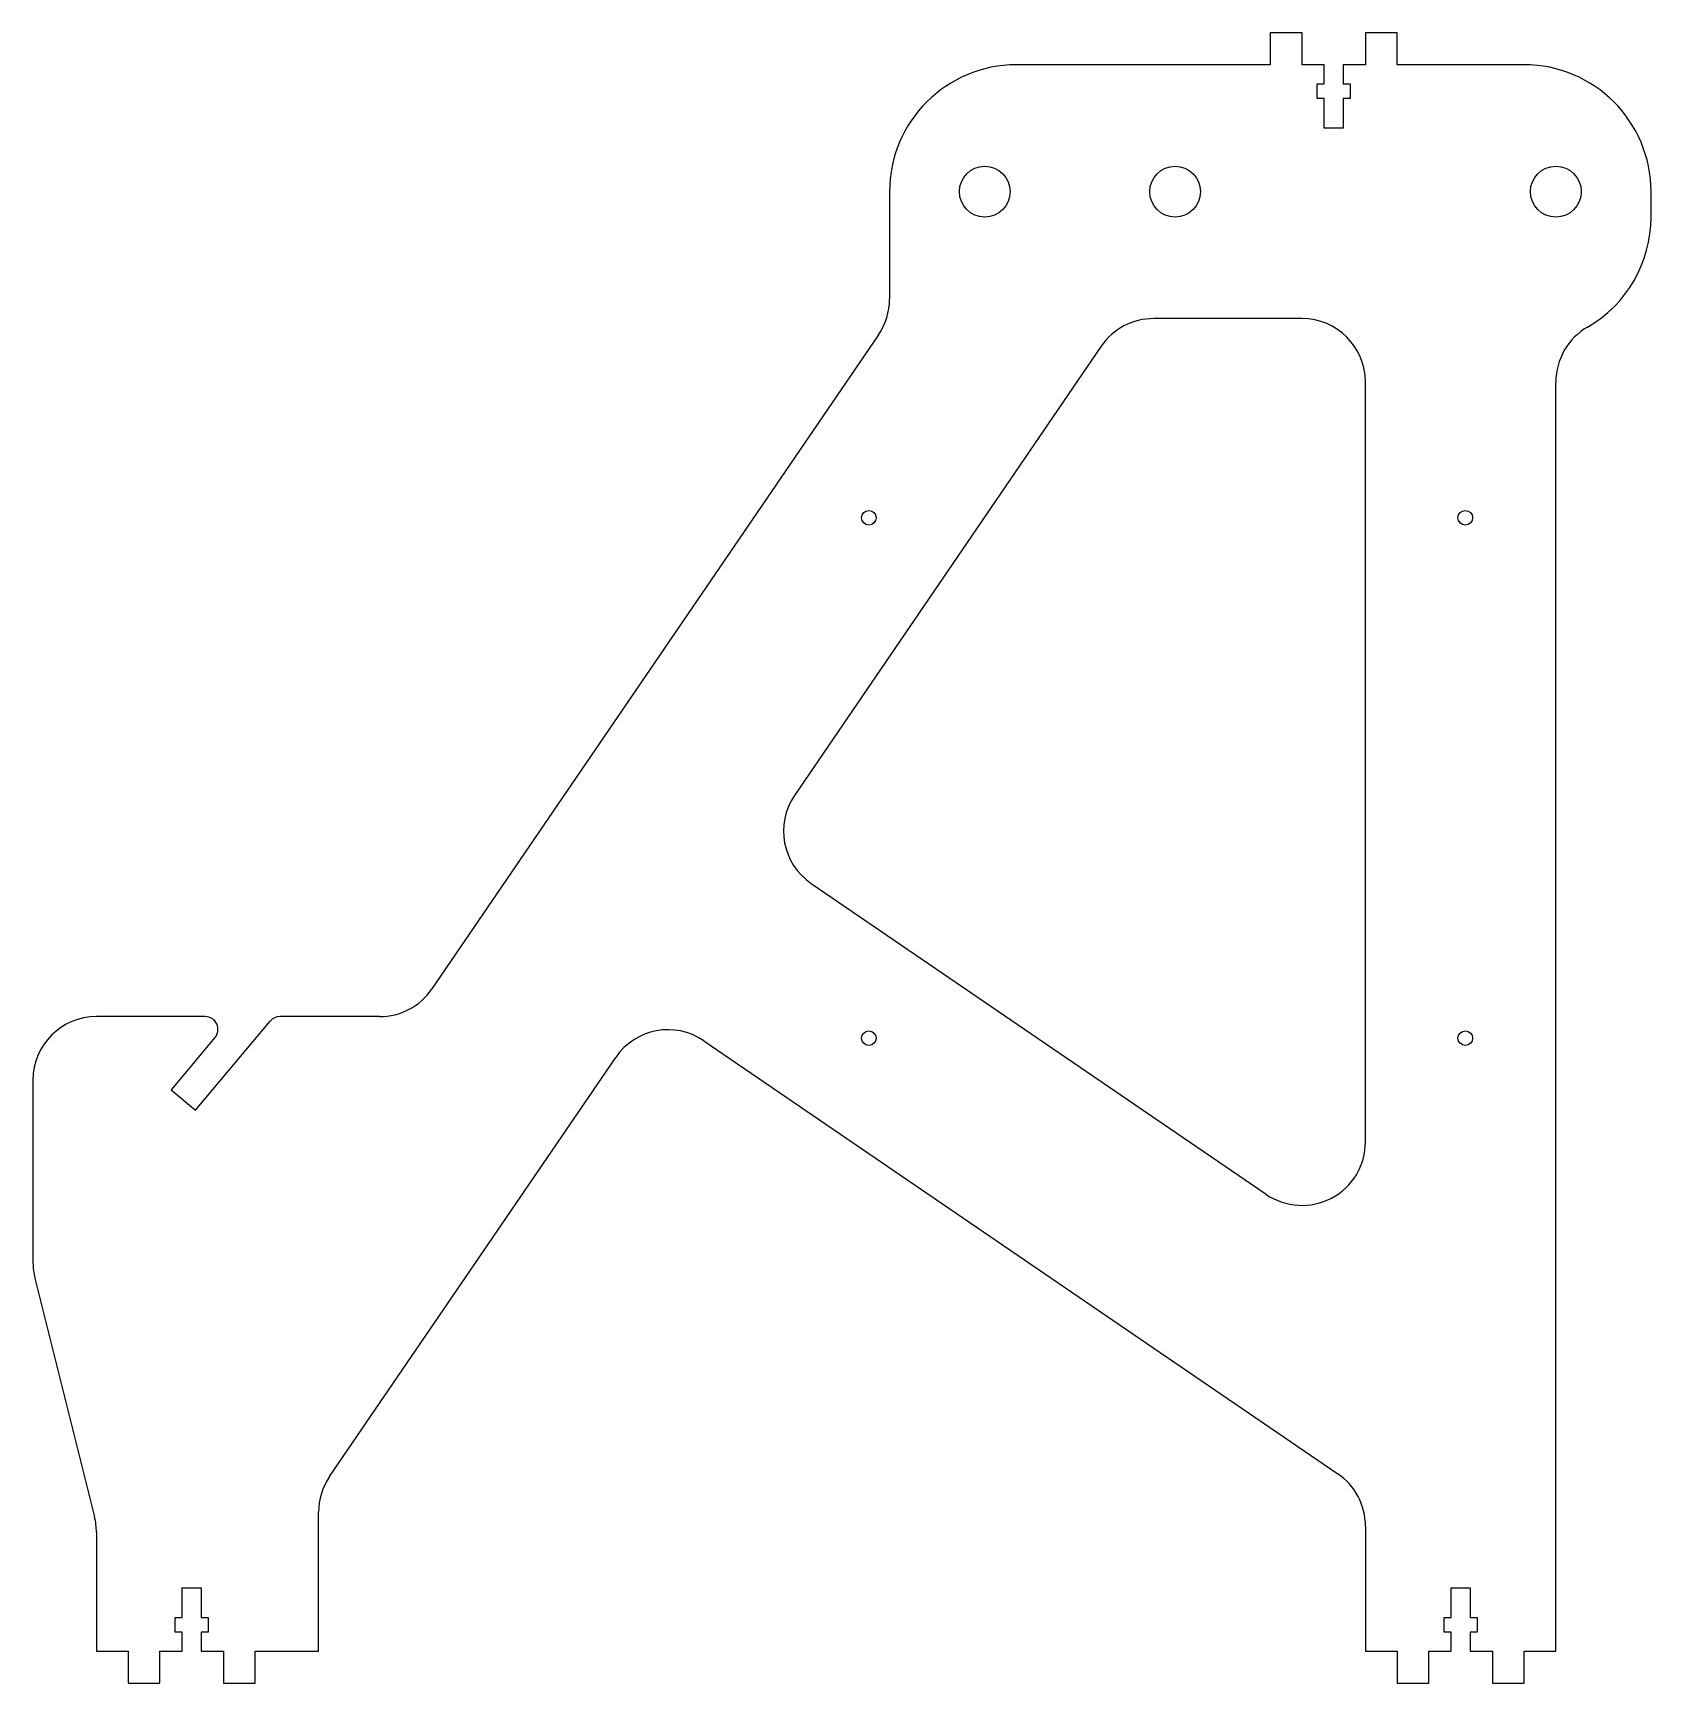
# Model space of a CAD drawing. Header units: millimetres. Extents: x -10 to 245, y -5 to 255.
import ezdxf

# ---------------------------------------------------------------- set-up
doc = ezdxf.new("R2010")
doc.units = ezdxf.units.MM

msp = doc.modelspace()

# ---------------------------------------------------------------- linework, layer by layer
at = {"color": 7, "linetype": 'Continuous', "lineweight": 25}
for p, q in [((190, 255), (185, 255)), ((185, 255), (185, 250)), ((190, 250), (190, 255)), ((205, 255), (200, 255)), ((200, 255), (200, 250)), ((205, 250), (205, 255)), ((185, 250), (145, 250)), ((193.5, 250), (190, 250)), ((193.5, 247), (193.5, 250)), ((200, 250), (196.5, 250)), ((196.5, 250), (196.5, 247)), ((225, 250), (205, 250)), ((192.4, 244.7), (192.4, 247)), ((192.4, 247), (193.5, 247)), ((196.5, 247), (197.6, 247)), ((197.6, 247), (197.6, 244.7)), ((193.5, 244.7), (192.4, 244.7)), ((193.5, 240), (193.5, 244.7)), ((197.6, 244.7), (196.5, 244.7)), ((196.5, 244.7), (196.5, 240)), ((196.5, 240), (193.5, 240)), ((125, 230), (125, 213.09)), ((245, 225.98), (245, 230)), ((190, 210), (166.61, 210)), ((123.26, 207.45), (52.86, 104.36)), ((158.35, 205.64), (110.03, 134.87)), ((200, 80.26), (200, 200)), ((230, 0), (230, 200)), ((112.65, 120.98), (184.36, 72.01)), ((17.15, 100), (0, 100)), ((15.59, 85.25), (27.37, 99.29)), ((44.61, 100), (28.9, 100)), ((18.68, 96.71), (11.76, 88.46)), ((95.73, 96.2), (195.64, 27.98)), ((36.74, 27.55), (81.83, 93.58)), ((-10, 90), (-10, 61.23)), ((11.76, 88.46), (15.59, 85.25)), ((-9.7, 58.81), (-0.3, 21.19)), ((35, 0), (35, 21.91)), ((0, 18.77), (0, 0)), ((200, 19.72), (200, 0)), ((13.5, 5.3), (13.5, 10)), ((13.5, 10), (16.5, 10)), ((16.5, 10), (16.5, 5.3)), ((213.5, 5.3), (213.5, 10)), ((213.5, 10), (216.5, 10)), ((216.5, 10), (216.5, 5.3)), ((12.4, 3), (12.4, 5.3)), ((12.4, 5.3), (13.5, 5.3)), ((16.5, 5.3), (17.6, 5.3)), ((17.6, 5.3), (17.6, 3)), ((212.4, 3), (212.4, 5.3)), ((212.4, 5.3), (213.5, 5.3)), ((216.5, 5.3), (217.6, 5.3)), ((217.6, 5.3), (217.6, 3)), ((13.5, 3), (12.4, 3)), ((13.5, 0), (13.5, 3)), ((17.6, 3), (16.5, 3)), ((16.5, 3), (16.5, 0)), ((213.5, 3), (212.4, 3)), ((213.5, 0), (213.5, 3)), ((217.6, 3), (216.5, 3)), ((216.5, 3), (216.5, 0)), ((0, 0), (5, 0)), ((5, 0), (5, -5)), ((10, -5), (10, 0)), ((10, 0), (13.5, 0)), ((16.5, 0), (20, 0)), ((20, 0), (20, -5)), ((25, -5), (25, 0)), ((25, 0), (35, 0)), ((200, 0), (205, 0)), ((205, 0), (205, -5)), ((210, -5), (210, 0)), ((210, 0), (213.5, 0)), ((216.5, 0), (220, 0)), ((220, 0), (220, -5)), ((225, -5), (225, 0)), ((225, 0), (230, 0)), ((5, -5), (10, -5)), ((20, -5), (25, -5)), ((205, -5), (210, -5)), ((220, -5), (225, -5))]:
    msp.add_line(p, q, dxfattribs=at)
for centre, radius in [((140, 230), 4), ((170, 230), 4), ((230, 230), 4), ((121.73, 178.61), 1.15), ((215.73, 178.61), 1.15), ((121.73, 96.61), 1.15), ((215.73, 96.61), 1.15)]:
    msp.add_circle(centre, radius, dxfattribs=at)
for centre, radius, start, end in [((145, 230), 20, 90, 180), ((225, 230), 20, 0, 90), ((225, 225.98), 20, 300, 0), ((115, 213.09), 10, 325.6728, 0), ((166.61, 200), 10, 90, 145.6728), ((190, 200), 10, 0, 90), ((240, 200), 10, 120, 180), ((118.29, 129.23), 10, 145.6728, 235.6728), ((44.61, 110), 10, 270, 325.6728), ((0, 90), 10, 90, 180), ((17.15, 98), 2, 320, 90), ((28.9, 98), 2, 90, 140), ((90.09, 87.94), 10, 55.6728, 145.6728), ((190, 80.26), 10, 235.6728, 0), ((0, 61.23), 10, 180, 194.0362), ((45, 21.91), 10, 145.6728, 180), ((190, 19.72), 10, 0, 55.6728), ((-10, 18.77), 10, 0, 14.0362)]:
    msp.add_arc(centre, radius, start, end, dxfattribs=at)

doc.saveas('drawing.dxf')
